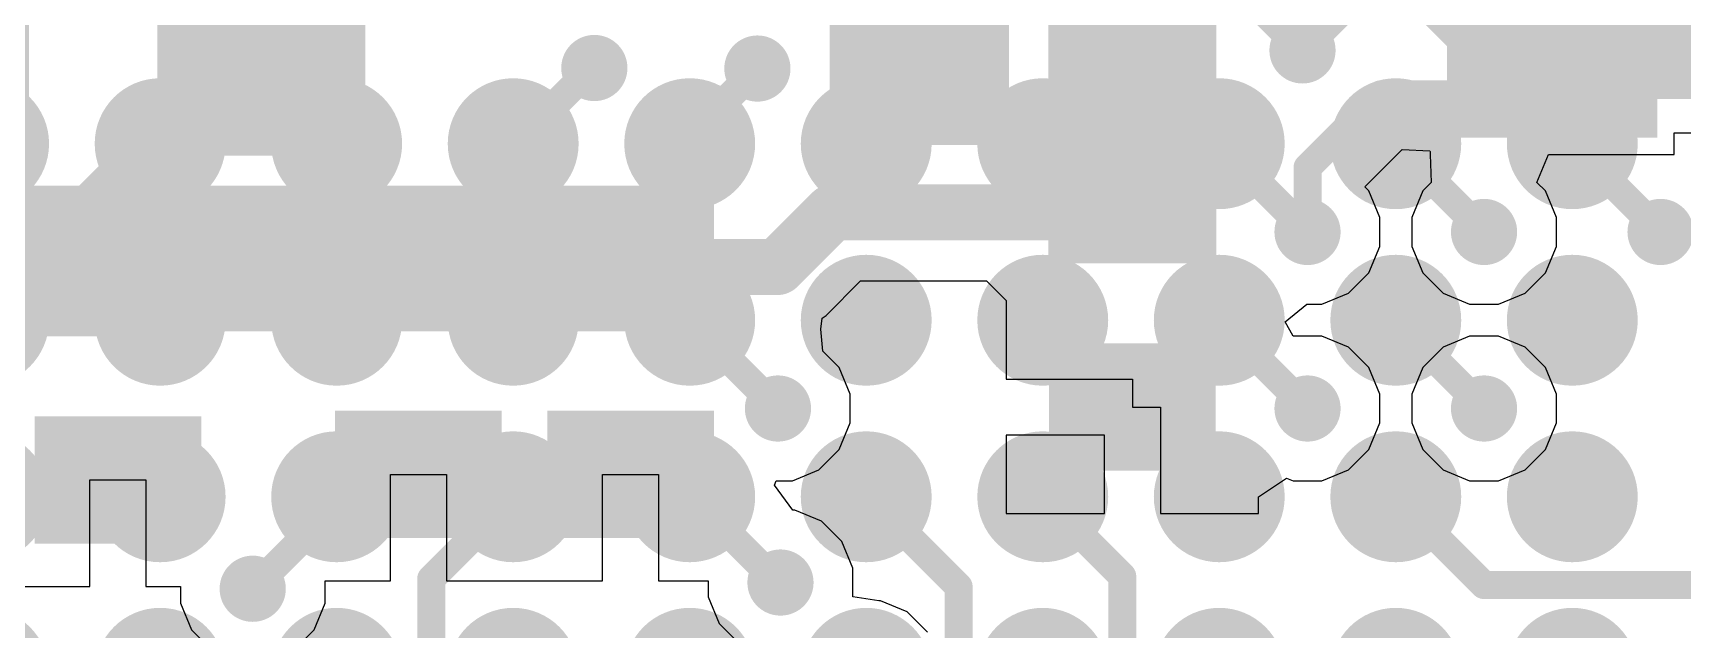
# Model space of a CAD drawing. Header units: millimetres. Extents: x -5.5 to 48.8, y -1.4 to 42.1.
# Drawn here: x 20.87 to 28.35, y 17.01 to 19.72 of the extents above; entities that cross this region are included whole.
import ezdxf

# ---------------------------------------------------------------- set-up
doc = ezdxf.new("R2010")
doc.units = ezdxf.units.MM
for name, color, linetype in [('BottomLayer', 5, 'Continuous'), ('BottomPaste', 16, 'Continuous'), ('BottomSolder', 6, 'Continuous'), ('TopLayer', 1, 'Continuous'), ('TopPaste', 8, 'Continuous'), ('TopSolder', 216, 'Continuous'), ('ViaHoleLayer', 16, 'Continuous')]:
    doc.layers.add(name, color=color, linetype=linetype)

# ---------------------------------------------------------------- blocks, each defined once
blk = doc.blocks.new('DFN_8_EP_2_3__B_28')
at = {"layer": 'BottomLayer'}
for points in [[(-1.825, 0.9), (-1.075, 0.9), (-1.075, 0.6), (-1.825, 0.6)], [(1.075, 0.9), (1.825, 0.9), (1.825, 0.6), (1.075, 0.6)], [(-0.875, 0.725), (0.875, 0.725), (0.875, -0.725), (-0.875, -0.725)], [(-1.825, 0.4), (-1.075, 0.4), (-1.075, 0.1), (-1.825, 0.1)], [(1.075, 0.4), (1.825, 0.4), (1.825, 0.1), (1.075, 0.1)], [(-1.825, -0.1), (-1.075, -0.1), (-1.075, -0.4), (-1.825, -0.4)], [(1.075, -0.1), (1.825, -0.1), (1.825, -0.4), (1.075, -0.4)], [(-1.825, -0.6), (-1.075, -0.6), (-1.075, -0.9), (-1.825, -0.9)], [(1.075, -0.6), (1.825, -0.6), (1.825, -0.9), (1.075, -0.9)]]:
    blk.add_hatch(color=5, dxfattribs=at).paths.add_polyline_path(points)
at = {"layer": 'BottomPaste'}
for points in [[(-1.825, 0.9), (-1.075, 0.9), (-1.075, 0.6), (-1.825, 0.6)], [(1.075, 0.9), (1.825, 0.9), (1.825, 0.6), (1.075, 0.6)], [(-0.875, 0.725), (0.875, 0.725), (0.875, -0.725), (-0.875, -0.725)], [(-1.825, 0.4), (-1.075, 0.4), (-1.075, 0.1), (-1.825, 0.1)], [(1.075, 0.4), (1.825, 0.4), (1.825, 0.1), (1.075, 0.1)], [(-1.825, -0.1), (-1.075, -0.1), (-1.075, -0.4), (-1.825, -0.4)], [(1.075, -0.1), (1.825, -0.1), (1.825, -0.4), (1.075, -0.4)], [(-1.825, -0.6), (-1.075, -0.6), (-1.075, -0.9), (-1.825, -0.9)], [(1.075, -0.6), (1.825, -0.6), (1.825, -0.9), (1.075, -0.9)]]:
    blk.add_hatch(color=16, dxfattribs=at).paths.add_polyline_path(points)
at = {"layer": 'BottomSolder'}
for points in [[(-1.9266, 1.0016), (-0.9734, 1.0016), (-0.9734, 0.4984), (-1.9266, 0.4984)], [(0.9734, 1.0016), (1.9266, 1.0016), (1.9266, 0.4984), (0.9734, 0.4984)], [(-0.9766, 0.8266), (0.9766, 0.8266), (0.9766, -0.8266), (-0.9766, -0.8266)], [(-1.9266, 0.5016), (-0.9734, 0.5016), (-0.9734, -0.0016), (-1.9266, -0.0016)], [(0.9734, 0.5016), (1.9266, 0.5016), (1.9266, -0.0016), (0.9734, -0.0016)], [(-1.9266, 0.0016), (-0.9734, 0.0016), (-0.9734, -0.5016), (-1.9266, -0.5016)], [(0.9734, 0.0016), (1.9266, 0.0016), (1.9266, -0.5016), (0.9734, -0.5016)], [(-1.9266, -0.4984), (-0.9734, -0.4984), (-0.9734, -1.0016), (-1.9266, -1.0016)], [(0.9734, -0.4984), (1.9266, -0.4984), (1.9266, -1.0016), (0.9734, -1.0016)]]:
    blk.add_hatch(color=6, dxfattribs=at).paths.add_polyline_path(points)
blk = doc.blocks.new('196_LFBGA__12_12__41')
at = {"layer": 'TopLayer'}
h = blk.add_hatch(color=1, dxfattribs=at)
edge = h.paths.add_edge_path()
edge.add_arc((-2, -2), 0.195, 0, 360)
h = blk.add_hatch(color=1, dxfattribs=at)
edge = h.paths.add_edge_path()
edge.add_arc((-1.2, -2), 0.195, 0, 360)
h = blk.add_hatch(color=1, dxfattribs=at)
edge = h.paths.add_edge_path()
edge.add_arc((-0.4, -2), 0.195, 0, 360)
h = blk.add_hatch(color=1, dxfattribs=at)
edge = h.paths.add_edge_path()
edge.add_arc((0.4, -2), 0.195, 0, 360)
h = blk.add_hatch(color=1, dxfattribs=at)
edge = h.paths.add_edge_path()
edge.add_arc((1.2, -2), 0.195, 0, 360)
h = blk.add_hatch(color=1, dxfattribs=at)
edge = h.paths.add_edge_path()
edge.add_arc((2, -2), 0.195, 0, 360)
h = blk.add_hatch(color=1, dxfattribs=at)
edge = h.paths.add_edge_path()
edge.add_arc((2.8, -2), 0.195, 0, 360)
h = blk.add_hatch(color=1, dxfattribs=at)
edge = h.paths.add_edge_path()
edge.add_arc((3.6, -2), 0.195, 0, 360)
h = blk.add_hatch(color=1, dxfattribs=at)
edge = h.paths.add_edge_path()
edge.add_arc((4.4, -2), 0.195, 0, 360)
h = blk.add_hatch(color=1, dxfattribs=at)
edge = h.paths.add_edge_path()
edge.add_arc((-2, -2.8), 0.195, 0, 360)
h = blk.add_hatch(color=1, dxfattribs=at)
edge = h.paths.add_edge_path()
edge.add_arc((-1.2, -2.8), 0.195, 0, 360)
h = blk.add_hatch(color=1, dxfattribs=at)
edge = h.paths.add_edge_path()
edge.add_arc((-0.4, -2.8), 0.195, 0, 360)
h = blk.add_hatch(color=1, dxfattribs=at)
edge = h.paths.add_edge_path()
edge.add_arc((0.4, -2.8), 0.195, 0, 360)
h = blk.add_hatch(color=1, dxfattribs=at)
edge = h.paths.add_edge_path()
edge.add_arc((1.2, -2.8), 0.195, 0, 360)
h = blk.add_hatch(color=1, dxfattribs=at)
edge = h.paths.add_edge_path()
edge.add_arc((2, -2.8), 0.195, 0, 360)
h = blk.add_hatch(color=1, dxfattribs=at)
edge = h.paths.add_edge_path()
edge.add_arc((2.8, -2.8), 0.195, 0, 360)
h = blk.add_hatch(color=1, dxfattribs=at)
edge = h.paths.add_edge_path()
edge.add_arc((3.6, -2.8), 0.195, 0, 360)
h = blk.add_hatch(color=1, dxfattribs=at)
edge = h.paths.add_edge_path()
edge.add_arc((4.4, -2.8), 0.195, 0, 360)
h = blk.add_hatch(color=1, dxfattribs=at)
edge = h.paths.add_edge_path()
edge.add_arc((-2, -3.6), 0.195, 0, 360)
h = blk.add_hatch(color=1, dxfattribs=at)
edge = h.paths.add_edge_path()
edge.add_arc((-1.2, -3.6), 0.195, 0, 360)
h = blk.add_hatch(color=1, dxfattribs=at)
edge = h.paths.add_edge_path()
edge.add_arc((-0.4, -3.6), 0.195, 0, 360)
h = blk.add_hatch(color=1, dxfattribs=at)
edge = h.paths.add_edge_path()
edge.add_arc((0.4, -3.6), 0.195, 0, 360)
h = blk.add_hatch(color=1, dxfattribs=at)
edge = h.paths.add_edge_path()
edge.add_arc((1.2, -3.6), 0.195, 0, 360)
h = blk.add_hatch(color=1, dxfattribs=at)
edge = h.paths.add_edge_path()
edge.add_arc((2, -3.6), 0.195, 0, 360)
h = blk.add_hatch(color=1, dxfattribs=at)
edge = h.paths.add_edge_path()
edge.add_arc((2.8, -3.6), 0.195, 0, 360)
h = blk.add_hatch(color=1, dxfattribs=at)
edge = h.paths.add_edge_path()
edge.add_arc((3.6, -3.6), 0.195, 0, 360)
h = blk.add_hatch(color=1, dxfattribs=at)
edge = h.paths.add_edge_path()
edge.add_arc((4.4, -3.6), 0.195, 0, 360)
at = {"layer": 'TopPaste'}
h = blk.add_hatch(color=8, dxfattribs=at)
edge = h.paths.add_edge_path()
edge.add_arc((-2, -2), 0.195, 0, 360)
h = blk.add_hatch(color=8, dxfattribs=at)
edge = h.paths.add_edge_path()
edge.add_arc((-1.2, -2), 0.195, 0, 360)
h = blk.add_hatch(color=8, dxfattribs=at)
edge = h.paths.add_edge_path()
edge.add_arc((-0.4, -2), 0.195, 0, 360)
h = blk.add_hatch(color=8, dxfattribs=at)
edge = h.paths.add_edge_path()
edge.add_arc((0.4, -2), 0.195, 0, 360)
h = blk.add_hatch(color=8, dxfattribs=at)
edge = h.paths.add_edge_path()
edge.add_arc((1.2, -2), 0.195, 0, 360)
h = blk.add_hatch(color=8, dxfattribs=at)
edge = h.paths.add_edge_path()
edge.add_arc((2, -2), 0.195, 0, 360)
h = blk.add_hatch(color=8, dxfattribs=at)
edge = h.paths.add_edge_path()
edge.add_arc((2.8, -2), 0.195, 0, 360)
h = blk.add_hatch(color=8, dxfattribs=at)
edge = h.paths.add_edge_path()
edge.add_arc((3.6, -2), 0.195, 0, 360)
h = blk.add_hatch(color=8, dxfattribs=at)
edge = h.paths.add_edge_path()
edge.add_arc((4.4, -2), 0.195, 0, 360)
h = blk.add_hatch(color=8, dxfattribs=at)
edge = h.paths.add_edge_path()
edge.add_arc((-2, -2.8), 0.195, 0, 360)
h = blk.add_hatch(color=8, dxfattribs=at)
edge = h.paths.add_edge_path()
edge.add_arc((-1.2, -2.8), 0.195, 0, 360)
h = blk.add_hatch(color=8, dxfattribs=at)
edge = h.paths.add_edge_path()
edge.add_arc((-0.4, -2.8), 0.195, 0, 360)
h = blk.add_hatch(color=8, dxfattribs=at)
edge = h.paths.add_edge_path()
edge.add_arc((0.4, -2.8), 0.195, 0, 360)
h = blk.add_hatch(color=8, dxfattribs=at)
edge = h.paths.add_edge_path()
edge.add_arc((1.2, -2.8), 0.195, 0, 360)
h = blk.add_hatch(color=8, dxfattribs=at)
edge = h.paths.add_edge_path()
edge.add_arc((2, -2.8), 0.195, 0, 360)
h = blk.add_hatch(color=8, dxfattribs=at)
edge = h.paths.add_edge_path()
edge.add_arc((2.8, -2.8), 0.195, 0, 360)
h = blk.add_hatch(color=8, dxfattribs=at)
edge = h.paths.add_edge_path()
edge.add_arc((3.6, -2.8), 0.195, 0, 360)
h = blk.add_hatch(color=8, dxfattribs=at)
edge = h.paths.add_edge_path()
edge.add_arc((4.4, -2.8), 0.195, 0, 360)
h = blk.add_hatch(color=8, dxfattribs=at)
edge = h.paths.add_edge_path()
edge.add_arc((-2, -3.6), 0.195, 0, 360)
h = blk.add_hatch(color=8, dxfattribs=at)
edge = h.paths.add_edge_path()
edge.add_arc((-1.2, -3.6), 0.195, 0, 360)
h = blk.add_hatch(color=8, dxfattribs=at)
edge = h.paths.add_edge_path()
edge.add_arc((-0.4, -3.6), 0.195, 0, 360)
h = blk.add_hatch(color=8, dxfattribs=at)
edge = h.paths.add_edge_path()
edge.add_arc((0.4, -3.6), 0.195, 0, 360)
h = blk.add_hatch(color=8, dxfattribs=at)
edge = h.paths.add_edge_path()
edge.add_arc((1.2, -3.6), 0.195, 0, 360)
h = blk.add_hatch(color=8, dxfattribs=at)
edge = h.paths.add_edge_path()
edge.add_arc((2, -3.6), 0.195, 0, 360)
h = blk.add_hatch(color=8, dxfattribs=at)
edge = h.paths.add_edge_path()
edge.add_arc((2.8, -3.6), 0.195, 0, 360)
h = blk.add_hatch(color=8, dxfattribs=at)
edge = h.paths.add_edge_path()
edge.add_arc((3.6, -3.6), 0.195, 0, 360)
h = blk.add_hatch(color=8, dxfattribs=at)
edge = h.paths.add_edge_path()
edge.add_arc((4.4, -3.6), 0.195, 0, 360)
at = {"layer": 'TopSolder'}
h = blk.add_hatch(color=216, dxfattribs=at)
edge = h.paths.add_edge_path()
edge.add_arc((-2.8, -2), 0.2966, 0, 360)
h = blk.add_hatch(color=216, dxfattribs=at)
edge = h.paths.add_edge_path()
edge.add_arc((-2, -2), 0.2966, 0, 360)
h = blk.add_hatch(color=216, dxfattribs=at)
edge = h.paths.add_edge_path()
edge.add_arc((-1.2, -2), 0.2966, 0, 360)
h = blk.add_hatch(color=216, dxfattribs=at)
edge = h.paths.add_edge_path()
edge.add_arc((-0.4, -2), 0.2966, 0, 360)
h = blk.add_hatch(color=216, dxfattribs=at)
edge = h.paths.add_edge_path()
edge.add_arc((0.4, -2), 0.2966, 0, 360)
h = blk.add_hatch(color=216, dxfattribs=at)
edge = h.paths.add_edge_path()
edge.add_arc((1.2, -2), 0.2966, 0, 360)
h = blk.add_hatch(color=216, dxfattribs=at)
edge = h.paths.add_edge_path()
edge.add_arc((2, -2), 0.2966, 0, 360)
h = blk.add_hatch(color=216, dxfattribs=at)
edge = h.paths.add_edge_path()
edge.add_arc((2.8, -2), 0.2966, 0, 360)
h = blk.add_hatch(color=216, dxfattribs=at)
edge = h.paths.add_edge_path()
edge.add_arc((3.6, -2), 0.2966, 0, 360)
h = blk.add_hatch(color=216, dxfattribs=at)
edge = h.paths.add_edge_path()
edge.add_arc((4.4, -2), 0.2966, 0, 360)
h = blk.add_hatch(color=216, dxfattribs=at)
edge = h.paths.add_edge_path()
edge.add_arc((-2.8, -2.8), 0.2966, 0, 360)
h = blk.add_hatch(color=216, dxfattribs=at)
edge = h.paths.add_edge_path()
edge.add_arc((-2, -2.8), 0.2966, 0, 360)
h = blk.add_hatch(color=216, dxfattribs=at)
edge = h.paths.add_edge_path()
edge.add_arc((-1.2, -2.8), 0.2966, 0, 360)
h = blk.add_hatch(color=216, dxfattribs=at)
edge = h.paths.add_edge_path()
edge.add_arc((-0.4, -2.8), 0.2966, 0, 360)
h = blk.add_hatch(color=216, dxfattribs=at)
edge = h.paths.add_edge_path()
edge.add_arc((0.4, -2.8), 0.2966, 0, 360)
h = blk.add_hatch(color=216, dxfattribs=at)
edge = h.paths.add_edge_path()
edge.add_arc((1.2, -2.8), 0.2966, 0, 360)
h = blk.add_hatch(color=216, dxfattribs=at)
edge = h.paths.add_edge_path()
edge.add_arc((2, -2.8), 0.2966, 0, 360)
h = blk.add_hatch(color=216, dxfattribs=at)
edge = h.paths.add_edge_path()
edge.add_arc((2.8, -2.8), 0.2966, 0, 360)
h = blk.add_hatch(color=216, dxfattribs=at)
edge = h.paths.add_edge_path()
edge.add_arc((3.6, -2.8), 0.2966, 0, 360)
h = blk.add_hatch(color=216, dxfattribs=at)
edge = h.paths.add_edge_path()
edge.add_arc((4.4, -2.8), 0.2966, 0, 360)
h = blk.add_hatch(color=216, dxfattribs=at)
edge = h.paths.add_edge_path()
edge.add_arc((-2.8, -3.6), 0.2966, 0, 360)
h = blk.add_hatch(color=216, dxfattribs=at)
edge = h.paths.add_edge_path()
edge.add_arc((-2, -3.6), 0.2966, 0, 360)
h = blk.add_hatch(color=216, dxfattribs=at)
edge = h.paths.add_edge_path()
edge.add_arc((-1.2, -3.6), 0.2966, 0, 360)
h = blk.add_hatch(color=216, dxfattribs=at)
edge = h.paths.add_edge_path()
edge.add_arc((-0.4, -3.6), 0.2966, 0, 360)
h = blk.add_hatch(color=216, dxfattribs=at)
edge = h.paths.add_edge_path()
edge.add_arc((0.4, -3.6), 0.2966, 0, 360)
h = blk.add_hatch(color=216, dxfattribs=at)
edge = h.paths.add_edge_path()
edge.add_arc((1.2, -3.6), 0.2966, 0, 360)
h = blk.add_hatch(color=216, dxfattribs=at)
edge = h.paths.add_edge_path()
edge.add_arc((2, -3.6), 0.2966, 0, 360)
h = blk.add_hatch(color=216, dxfattribs=at)
edge = h.paths.add_edge_path()
edge.add_arc((2.8, -3.6), 0.2966, 0, 360)
h = blk.add_hatch(color=216, dxfattribs=at)
edge = h.paths.add_edge_path()
edge.add_arc((3.6, -3.6), 0.2966, 0, 360)
h = blk.add_hatch(color=216, dxfattribs=at)
edge = h.paths.add_edge_path()
edge.add_arc((4.4, -3.6), 0.2966, 0, 360)
h = blk.add_hatch(color=216, dxfattribs=at)
edge = h.paths.add_edge_path()
edge.add_arc((-2.8, -4.4), 0.2966, 0, 360)
h = blk.add_hatch(color=216, dxfattribs=at)
edge = h.paths.add_edge_path()
edge.add_arc((-2, -4.4), 0.2966, 0, 360)
h = blk.add_hatch(color=216, dxfattribs=at)
edge = h.paths.add_edge_path()
edge.add_arc((-1.2, -4.4), 0.2966, 0, 360)
h = blk.add_hatch(color=216, dxfattribs=at)
edge = h.paths.add_edge_path()
edge.add_arc((-0.4, -4.4), 0.2966, 0, 360)
h = blk.add_hatch(color=216, dxfattribs=at)
edge = h.paths.add_edge_path()
edge.add_arc((0.4, -4.4), 0.2966, 0, 360)
h = blk.add_hatch(color=216, dxfattribs=at)
edge = h.paths.add_edge_path()
edge.add_arc((1.2, -4.4), 0.2966, 0, 360)
h = blk.add_hatch(color=216, dxfattribs=at)
edge = h.paths.add_edge_path()
edge.add_arc((2, -4.4), 0.2966, 0, 360)
h = blk.add_hatch(color=216, dxfattribs=at)
edge = h.paths.add_edge_path()
edge.add_arc((2.8, -4.4), 0.2966, 0, 360)
h = blk.add_hatch(color=216, dxfattribs=at)
edge = h.paths.add_edge_path()
edge.add_arc((3.6, -4.4), 0.2966, 0, 360)
h = blk.add_hatch(color=216, dxfattribs=at)
edge = h.paths.add_edge_path()
edge.add_arc((4.4, -4.4), 0.2966, 0, 360)
blk = doc.blocks.new('C___0603_B_107')
at = {"layer": 'BottomLayer'}
for points in [[(-1.143, -0.4445), (-1.143, 0.4445), (-0.381, 0.4445), (-0.381, -0.4445)], [(0.381, -0.4445), (0.381, 0.4445), (1.143, 0.4445), (1.143, -0.4445)]]:
    blk.add_hatch(color=5, dxfattribs=at).paths.add_polyline_path(points)
at = {"layer": 'BottomPaste'}
for points in [[(-1.143, -0.4445), (-1.143, 0.4445), (-0.381, 0.4445), (-0.381, -0.4445)], [(0.381, -0.4445), (0.381, 0.4445), (1.143, 0.4445), (1.143, -0.4445)]]:
    blk.add_hatch(color=16, dxfattribs=at).paths.add_polyline_path(points)
at = {"layer": 'BottomSolder'}
for points in [[(-1.203, -0.5045), (-1.203, 0.5045), (-0.321, 0.5045), (-0.321, -0.5045)], [(0.321, -0.5045), (0.321, 0.5045), (1.203, 0.5045), (1.203, -0.5045)]]:
    blk.add_hatch(color=6, dxfattribs=at).paths.add_polyline_path(points)
blk = doc.blocks.new('C___0402_B_114')
at = {"layer": 'BottomLayer'}
for points in [[(-0.2413, 0.3175), (-0.2413, -0.3175), (-0.6985, -0.3175), (-0.6985, 0.3175)], [(0.6985, 0.3175), (0.6985, -0.3175), (0.2413, -0.3175), (0.2413, 0.3175)]]:
    blk.add_hatch(color=5, dxfattribs=at).paths.add_polyline_path(points)
at = {"layer": 'BottomPaste'}
for points in [[(-0.2413, 0.3175), (-0.2413, -0.3175), (-0.6985, -0.3175), (-0.6985, 0.3175)], [(0.6985, 0.3175), (0.6985, -0.3175), (0.2413, -0.3175), (0.2413, 0.3175)]]:
    blk.add_hatch(color=16, dxfattribs=at).paths.add_polyline_path(points)
at = {"layer": 'BottomSolder'}
for points in [[(-0.1813, 0.3775), (-0.1813, -0.3775), (-0.7585, -0.3775), (-0.7585, 0.3775)], [(0.7585, 0.3775), (0.7585, -0.3775), (0.1813, -0.3775), (0.1813, 0.3775)]]:
    blk.add_hatch(color=6, dxfattribs=at).paths.add_polyline_path(points)
blk = doc.blocks.new('C___0402_B_115')
at = {"layer": 'BottomLayer'}
for points in [[(-0.2413, 0.3175), (-0.2413, -0.3175), (-0.6985, -0.3175), (-0.6985, 0.3175)], [(0.6985, 0.3175), (0.6985, -0.3175), (0.2413, -0.3175), (0.2413, 0.3175)]]:
    blk.add_hatch(color=5, dxfattribs=at).paths.add_polyline_path(points)
at = {"layer": 'BottomPaste'}
for points in [[(-0.2413, 0.3175), (-0.2413, -0.3175), (-0.6985, -0.3175), (-0.6985, 0.3175)], [(0.6985, 0.3175), (0.6985, -0.3175), (0.2413, -0.3175), (0.2413, 0.3175)]]:
    blk.add_hatch(color=16, dxfattribs=at).paths.add_polyline_path(points)
at = {"layer": 'BottomSolder'}
for points in [[(-0.1813, 0.3775), (-0.1813, -0.3775), (-0.7585, -0.3775), (-0.7585, 0.3775)], [(0.7585, 0.3775), (0.7585, -0.3775), (0.1813, -0.3775), (0.1813, 0.3775)]]:
    blk.add_hatch(color=6, dxfattribs=at).paths.add_polyline_path(points)
blk = doc.blocks.new('C___0402_B_116')
at = {"layer": 'BottomLayer'}
for points in [[(-0.2413, 0.3175), (-0.2413, -0.3175), (-0.6985, -0.3175), (-0.6985, 0.3175)], [(0.6985, 0.3175), (0.6985, -0.3175), (0.2413, -0.3175), (0.2413, 0.3175)]]:
    blk.add_hatch(color=5, dxfattribs=at).paths.add_polyline_path(points)
at = {"layer": 'BottomPaste'}
for points in [[(-0.2413, 0.3175), (-0.2413, -0.3175), (-0.6985, -0.3175), (-0.6985, 0.3175)], [(0.6985, 0.3175), (0.6985, -0.3175), (0.2413, -0.3175), (0.2413, 0.3175)]]:
    blk.add_hatch(color=16, dxfattribs=at).paths.add_polyline_path(points)
at = {"layer": 'BottomSolder'}
for points in [[(-0.1813, 0.3775), (-0.1813, -0.3775), (-0.7585, -0.3775), (-0.7585, 0.3775)], [(0.7585, 0.3775), (0.7585, -0.3775), (0.1813, -0.3775), (0.1813, 0.3775)]]:
    blk.add_hatch(color=6, dxfattribs=at).paths.add_polyline_path(points)
blk = doc.blocks.new('C___0402_B_123')
at = {"layer": 'BottomLayer'}
for points in [[(-0.2413, 0.3175), (-0.2413, -0.3175), (-0.6985, -0.3175), (-0.6985, 0.3175)], [(0.6985, 0.3175), (0.6985, -0.3175), (0.2413, -0.3175), (0.2413, 0.3175)]]:
    blk.add_hatch(color=5, dxfattribs=at).paths.add_polyline_path(points)
at = {"layer": 'BottomPaste'}
for points in [[(-0.2413, 0.3175), (-0.2413, -0.3175), (-0.6985, -0.3175), (-0.6985, 0.3175)], [(0.6985, 0.3175), (0.6985, -0.3175), (0.2413, -0.3175), (0.2413, 0.3175)]]:
    blk.add_hatch(color=16, dxfattribs=at).paths.add_polyline_path(points)
at = {"layer": 'BottomSolder'}
for points in [[(-0.1813, 0.3775), (-0.1813, -0.3775), (-0.7585, -0.3775), (-0.7585, 0.3775)], [(0.7585, 0.3775), (0.7585, -0.3775), (0.1813, -0.3775), (0.1813, 0.3775)]]:
    blk.add_hatch(color=6, dxfattribs=at).paths.add_polyline_path(points)

msp = doc.modelspace()

# ---------------------------------------------------------------- hatches: boundary and pattern name
at = {"layer": 'BottomLayer'}
for points in [[(21.4376, 19.2086), (22.3526, 19.2086), (22.3526, 21.5138), (21.4376, 21.5138)], [(24.4856, 19.2086), (25.2984, 19.2086), (25.2984, 21.5138), (24.4856, 21.5138)], [(25.4762, 18.6944), (26.2382, 18.6944), (26.2382, 19.815), (25.4762, 19.815)], [(19.8374, 18.3642), (23.9132, 18.3642), (23.9132, 19.0246), (19.8374, 19.0246)]]:
    msp.add_hatch(color=5, dxfattribs=at).paths.add_polyline_path(points)
h = msp.add_hatch(color=5, dxfattribs=at)
edge = h.paths.add_edge_path()
edge.add_arc((25.051, 19.615), 0.15, 0, 360)
h = msp.add_hatch(color=5, dxfattribs=at)
edge = h.paths.add_edge_path()
edge.add_arc((25.851, 19.615), 0.15, 0, 360)
h = msp.add_hatch(color=5, dxfattribs=at)
edge = h.paths.add_edge_path()
edge.add_arc((26.6282, 19.6378), 0.15, 0, 360)
h = msp.add_hatch(color=5, dxfattribs=at)
edge = h.paths.add_edge_path()
edge.add_arc((23.4188, 19.558), 0.15, 0, 360)
h = msp.add_hatch(color=5, dxfattribs=at)
edge = h.paths.add_edge_path()
edge.add_arc((24.1578, 19.5556), 0.15, 0, 360)
h = msp.add_hatch(color=5, dxfattribs=at)
edge = h.paths.add_edge_path()
edge.add_arc((21.051, 18.8111), 0.15, 0, 360)
h = msp.add_hatch(color=5, dxfattribs=at)
edge = h.paths.add_edge_path()
edge.add_arc((26.651, 18.815), 0.15, 0, 360)
h = msp.add_hatch(color=5, dxfattribs=at)
edge = h.paths.add_edge_path()
edge.add_arc((27.451, 18.815), 0.15, 0, 360)
h = msp.add_hatch(color=5, dxfattribs=at)
edge = h.paths.add_edge_path()
edge.add_arc((28.251, 18.815), 0.15, 0, 360)
h = msp.add_hatch(color=5, dxfattribs=at)
edge = h.paths.add_edge_path()
edge.add_arc((24.651, 18.415), 0.15, 0, 360)
h = msp.add_hatch(color=5, dxfattribs=at)
edge = h.paths.add_edge_path()
edge.add_arc((24.251, 18.015), 0.15, 0, 360)
h = msp.add_hatch(color=5, dxfattribs=at)
edge = h.paths.add_edge_path()
edge.add_arc((26.651, 18.015), 0.15, 0, 360)
h = msp.add_hatch(color=5, dxfattribs=at)
edge = h.paths.add_edge_path()
edge.add_arc((27.451, 18.015), 0.15, 0, 360)
h = msp.add_hatch(color=5, dxfattribs=at)
edge = h.paths.add_edge_path()
edge.add_arc((24.2624, 17.2264), 0.15, 0, 360)
h = msp.add_hatch(color=5, dxfattribs=at)
edge = h.paths.add_edge_path()
edge.add_arc((21.8705, 17.1982), 0.15, 0, 360)
at = {"layer": 'TopLayer'}
h = msp.add_hatch(color=1, dxfattribs=at)
edge = h.paths.add_edge_path()
edge.add_arc((25.051, 19.615), 0.15, 0, 360)
h = msp.add_hatch(color=1, dxfattribs=at)
edge = h.paths.add_edge_path()
edge.add_arc((25.851, 19.615), 0.15, 0, 360)
h = msp.add_hatch(color=1, dxfattribs=at)
edge = h.paths.add_edge_path()
edge.add_arc((26.6282, 19.6378), 0.15, 0, 360)
h = msp.add_hatch(color=1, dxfattribs=at)
edge = h.paths.add_edge_path()
edge.add_arc((23.4188, 19.558), 0.15, 0, 360)
h = msp.add_hatch(color=1, dxfattribs=at)
edge = h.paths.add_edge_path()
edge.add_arc((24.1578, 19.5556), 0.15, 0, 360)
h = msp.add_hatch(color=1, dxfattribs=at)
edge = h.paths.add_edge_path()
edge.add_arc((21.051, 18.8111), 0.15, 0, 360)
h = msp.add_hatch(color=1, dxfattribs=at)
edge = h.paths.add_edge_path()
edge.add_arc((26.651, 18.815), 0.15, 0, 360)
h = msp.add_hatch(color=1, dxfattribs=at)
edge = h.paths.add_edge_path()
edge.add_arc((27.451, 18.815), 0.15, 0, 360)
h = msp.add_hatch(color=1, dxfattribs=at)
edge = h.paths.add_edge_path()
edge.add_arc((28.251, 18.815), 0.15, 0, 360)
h = msp.add_hatch(color=1, dxfattribs=at)
edge = h.paths.add_edge_path()
edge.add_arc((24.651, 18.415), 0.15, 0, 360)
h = msp.add_hatch(color=1, dxfattribs=at)
edge = h.paths.add_edge_path()
edge.add_arc((24.251, 18.015), 0.15, 0, 360)
h = msp.add_hatch(color=1, dxfattribs=at)
edge = h.paths.add_edge_path()
edge.add_arc((26.651, 18.015), 0.15, 0, 360)
h = msp.add_hatch(color=1, dxfattribs=at)
edge = h.paths.add_edge_path()
edge.add_arc((27.451, 18.015), 0.15, 0, 360)
h = msp.add_hatch(color=1, dxfattribs=at)
edge = h.paths.add_edge_path()
edge.add_arc((24.2624, 17.2264), 0.15, 0, 360)
h = msp.add_hatch(color=1, dxfattribs=at)
edge = h.paths.add_edge_path()
edge.add_arc((21.8705, 17.1982), 0.15, 0, 360)
at = {"layer": 'ViaHoleLayer'}
h = msp.add_hatch(color=16, dxfattribs=at)
edge = h.paths.add_edge_path()
edge.add_arc((25.051, 19.615), 0.1, 0, 360)
h = msp.add_hatch(color=16, dxfattribs=at)
edge = h.paths.add_edge_path()
edge.add_arc((25.851, 19.615), 0.1, 0, 360)
h = msp.add_hatch(color=16, dxfattribs=at)
edge = h.paths.add_edge_path()
edge.add_arc((26.6282, 19.6378), 0.1, 0, 360)
h = msp.add_hatch(color=16, dxfattribs=at)
edge = h.paths.add_edge_path()
edge.add_arc((23.4188, 19.558), 0.1, 0, 360)
h = msp.add_hatch(color=16, dxfattribs=at)
edge = h.paths.add_edge_path()
edge.add_arc((24.1578, 19.5556), 0.1, 0, 360)
h = msp.add_hatch(color=16, dxfattribs=at)
edge = h.paths.add_edge_path()
edge.add_arc((21.051, 18.8111), 0.1, 0, 360)
h = msp.add_hatch(color=16, dxfattribs=at)
edge = h.paths.add_edge_path()
edge.add_arc((26.651, 18.815), 0.1, 0, 360)
h = msp.add_hatch(color=16, dxfattribs=at)
edge = h.paths.add_edge_path()
edge.add_arc((27.451, 18.815), 0.1, 0, 360)
h = msp.add_hatch(color=16, dxfattribs=at)
edge = h.paths.add_edge_path()
edge.add_arc((28.251, 18.815), 0.1, 0, 360)
h = msp.add_hatch(color=16, dxfattribs=at)
edge = h.paths.add_edge_path()
edge.add_arc((24.651, 18.415), 0.1, 0, 360)
h = msp.add_hatch(color=16, dxfattribs=at)
edge = h.paths.add_edge_path()
edge.add_arc((24.251, 18.015), 0.1, 0, 360)
h = msp.add_hatch(color=16, dxfattribs=at)
edge = h.paths.add_edge_path()
edge.add_arc((26.651, 18.015), 0.1, 0, 360)
h = msp.add_hatch(color=16, dxfattribs=at)
edge = h.paths.add_edge_path()
edge.add_arc((27.451, 18.015), 0.1, 0, 360)
h = msp.add_hatch(color=16, dxfattribs=at)
edge = h.paths.add_edge_path()
edge.add_arc((21.8705, 17.1982), 0.1, 0, 360)
h = msp.add_hatch(color=16, dxfattribs=at)
edge = h.paths.add_edge_path()
edge.add_arc((24.2624, 17.2264), 0.1, 0, 360)

# ---------------------------------------------------------------- linework, layer by layer
at = {"layer": 'BottomLayer'}
for p, q in [((28.3128, 19.166), (28.3128, 19.2648)), ((28.3128, 19.2648), (29.083, 19.2648)), ((26.9107, 19.0189), (27.0802, 19.1885)), ((27.0802, 19.1885), (27.2054, 19.1826)), ((27.2054, 19.1826), (27.2072, 19.1794)), ((27.2072, 19.1794), (27.2072, 19.166)), ((27.2072, 19.166), (27.2114, 19.039)), ((27.6906, 19.039), (27.7432, 19.166)), ((27.7432, 19.166), (28.3128, 19.166)), ((26.9289, 19.0007), (26.9107, 19.0189)), ((26.9788, 18.8802), (26.9289, 19.0007)), ((27.1731, 19.0007), (27.1232, 18.8802)), ((27.2114, 19.039), (27.1731, 19.0007)), ((27.7289, 19.0007), (27.6906, 19.039)), ((27.7788, 18.8802), (27.7289, 19.0007)), ((26.9788, 18.7498), (26.9788, 18.8802)), ((27.1232, 18.8802), (27.1232, 18.7498)), ((27.7788, 18.7498), (27.7788, 18.8802)), ((26.9289, 18.6293), (26.9788, 18.7498)), ((27.1232, 18.7498), (27.1731, 18.6293)), ((27.7289, 18.6293), (27.7788, 18.7498)), ((26.8367, 18.5371), (26.9289, 18.6293)), ((27.1731, 18.6293), (27.2653, 18.5371)), ((27.6367, 18.5371), (27.7289, 18.6293)), ((24.4689, 18.4366), (24.6253, 18.593)), ((24.6253, 18.593), (25.1956, 18.593)), ((25.1956, 18.593), (25.2857, 18.5039)), ((25.2857, 18.5039), (25.2857, 18.4626)), ((26.5502, 18.4073), (26.6474, 18.4872)), ((26.6474, 18.4872), (26.7162, 18.4872)), ((26.7162, 18.4872), (26.8367, 18.5371)), ((27.2653, 18.5371), (27.3858, 18.4872)), ((27.3858, 18.4872), (27.5162, 18.4872)), ((27.5162, 18.4872), (27.6367, 18.5371)), ((24.4454, 18.3741), (24.4508, 18.4245)), ((24.4508, 18.4245), (24.4689, 18.4366)), ((25.2857, 18.4626), (25.2857, 18.1483)), ((26.5858, 18.3428), (26.5502, 18.4073)), ((24.455, 18.2746), (24.4454, 18.3741)), ((26.7162, 18.3428), (26.5858, 18.3428)), ((26.8367, 18.2929), (26.7162, 18.3428)), ((27.3858, 18.3428), (27.2653, 18.2929)), ((27.5162, 18.3428), (27.3858, 18.3428)), ((27.6367, 18.2929), (27.5162, 18.3428)), ((24.5289, 18.2007), (24.455, 18.2746)), ((26.9289, 18.2007), (26.8367, 18.2929)), ((27.2653, 18.2929), (27.1731, 18.2007)), ((27.7289, 18.2007), (27.6367, 18.2929)), ((24.5788, 18.0802), (24.5289, 18.2007)), ((26.9788, 18.0802), (26.9289, 18.2007)), ((27.1731, 18.2007), (27.1232, 18.0802)), ((27.7788, 18.0802), (27.7289, 18.2007)), ((25.2857, 18.1483), (25.8572, 18.1483)), ((25.8572, 18.1483), (25.8572, 18.0213)), ((24.5788, 17.9498), (24.5788, 18.0802)), ((26.9788, 17.9498), (26.9788, 18.0802)), ((27.1232, 18.0802), (27.1232, 17.9498)), ((27.7788, 17.9498), (27.7788, 18.0802)), ((24.5289, 17.8293), (24.5788, 17.9498)), ((25.8572, 18.0213), (25.9842, 18.0213)), ((25.9842, 18.0213), (25.9842, 17.5387)), ((26.9289, 17.8293), (26.9788, 17.9498)), ((27.1232, 17.9498), (27.1731, 17.8293)), ((27.7289, 17.8293), (27.7788, 17.9498)), ((25.7302, 17.8943), (25.2857, 17.8943)), ((25.2857, 17.8943), (25.2857, 17.5387)), ((25.7302, 17.5387), (25.7302, 17.8943)), ((24.4367, 17.7371), (24.5289, 17.8293)), ((26.8367, 17.7371), (26.9289, 17.8293)), ((27.1731, 17.8293), (27.2653, 17.7371)), ((27.6367, 17.7371), (27.7289, 17.8293)), ((24.3162, 17.6872), (24.4367, 17.7371)), ((26.7162, 17.6872), (26.8367, 17.7371)), ((27.2653, 17.7371), (27.3858, 17.6872)), ((27.5162, 17.6872), (27.6367, 17.7371)), ((21.1328, 17.2085), (21.1328, 17.6911)), ((21.1328, 17.6911), (21.3868, 17.6911)), ((21.3868, 17.6911), (21.3868, 17.2085)), ((22.4946, 17.2339), (22.4946, 17.7165)), ((22.4946, 17.7165), (22.7486, 17.7165)), ((22.7486, 17.7165), (22.7486, 17.2339)), ((23.456, 17.2339), (23.456, 17.7165)), ((23.456, 17.7165), (23.71, 17.7165)), ((23.71, 17.7165), (23.71, 17.2339)), ((24.235, 17.6677), (24.2433, 17.6872)), ((24.3191, 17.5542), (24.235, 17.6677)), ((24.2433, 17.6872), (24.3162, 17.6872)), ((26.4287, 17.6148), (26.5557, 17.6997)), ((26.5557, 17.6997), (26.5858, 17.6872)), ((26.5858, 17.6872), (26.7162, 17.6872)), ((27.3858, 17.6872), (27.5162, 17.6872)), ((26.4287, 17.5387), (26.4287, 17.6148)), ((24.3276, 17.5542), (24.3191, 17.5542)), ((24.4481, 17.5043), (24.3276, 17.5542)), ((24.5403, 17.4121), (24.4481, 17.5043)), ((25.2857, 17.5387), (25.7302, 17.5387)), ((25.9842, 17.5387), (26.4287, 17.5387)), ((24.5902, 17.2916), (24.5403, 17.4121)), ((24.5902, 17.1612), (24.5902, 17.2916)), ((20.397, 17.2085), (21.1328, 17.2085)), ((21.3868, 17.2085), (21.5427, 17.2085)), ((21.5427, 17.2085), (21.5427, 17.133)), ((22.1983, 17.133), (22.1983, 17.2339)), ((22.1983, 17.2339), (22.4946, 17.2339)), ((22.7486, 17.2339), (23.456, 17.2339)), ((23.71, 17.2339), (23.9346, 17.2339)), ((23.9346, 17.2339), (23.9346, 17.1612)), ((21.5427, 17.133), (21.5926, 17.0125)), ((22.1484, 17.0125), (22.1983, 17.133)), ((23.9346, 17.1612), (23.9845, 17.0407)), ((24.7075, 17.1428), (24.5902, 17.1612)), ((24.7162, 17.1428), (24.7075, 17.1428)), ((24.8367, 17.0929), (24.7162, 17.1428)), ((24.9289, 17.0007), (24.8367, 17.0929)), ((21.5926, 17.0125), (21.6849, 16.9203)), ((22.0562, 16.9203), (22.1484, 17.0125)), ((23.9845, 17.0407), (24.0767, 16.9485))]:
    msp.add_line(p, q, dxfattribs=at)
for points, const_width in [([(26.6282, 19.6378), (26.9842, 19.9938)], 0.127), ([(27.7049, 19.4387), (27.76, 19.4938)], 0.127), ([(26.651, 19.1072), (26.9825, 19.4387)], 0.127), ([(26.9825, 19.4387), (27.7049, 19.4387)], 0.127), ([(26.651, 18.815), (26.651, 19.1072)], 0.127), ([(25.7999, 18.9038), (25.8572, 18.9611)], 0.254), ([(24.2491, 18.6563), (24.4966, 18.9038)], 0.254), ([(24.4966, 18.9038), (25.7999, 18.9038)], 0.254), ([(23.583, 18.6563), (24.2491, 18.6563)], 0.254), ([(25.8826, 18.034), (25.9334, 18.034)], 0.3048), ([(25.9334, 18.034), (25.9461, 18.0213)], 0.3048), ([(25.8572, 18.0213), (25.9461, 18.0213)], 0.254)]:
    msp.add_lwpolyline(points, dxfattribs=dict(at, const_width=const_width))
for points, const_width in [([(26.5965, 19.6378, 1), (26.66, 19.6378, 1)], 0.0635), ([(27.7283, 19.4938, 1), (27.7918, 19.4938, 1)], 0.0635), ([(26.9507, 19.4387, 1), (27.0142, 19.4387, 1)], 0.0635), ([(26.9507, 19.4387, 1), (27.0142, 19.4387, 1)], 0.0635), ([(27.6731, 19.4387, 1), (27.7366, 19.4387, 1)], 0.0635), ([(27.6731, 19.4387, 1), (27.7366, 19.4387, 1)], 0.0635), ([(26.6192, 19.1072, 1), (26.6827, 19.1072, 1)], 0.0635), ([(26.6192, 19.1072, 1), (26.6827, 19.1072, 1)], 0.0635), ([(25.7937, 18.9611, 1), (25.9207, 18.9611, 1)], 0.127), ([(24.4331, 18.9038, 1), (24.5601, 18.9038, 1)], 0.127), ([(24.4331, 18.9038, 1), (24.5601, 18.9038, 1)], 0.127), ([(25.7364, 18.9038, 1), (25.8634, 18.9038, 1)], 0.127), ([(25.7364, 18.9038, 1), (25.8634, 18.9038, 1)], 0.127), ([(26.6192, 18.815, 1), (26.6827, 18.815, 1)], 0.0635), ([(23.5195, 18.6563, 1), (23.6465, 18.6563, 1)], 0.127), ([(24.1856, 18.6563, 1), (24.3126, 18.6563, 1)], 0.127), ([(24.1856, 18.6563, 1), (24.3126, 18.6563, 1)], 0.127), ([(25.8064, 18.034, 1), (25.9588, 18.034, 1)], 0.1524), ([(25.8572, 18.034, 1), (26.0096, 18.034, 1)], 0.1524), ([(25.8572, 18.034, 1), (26.0096, 18.034, 1)], 0.1524), ([(25.8699, 18.0213, 1), (26.0223, 18.0213, 1)], 0.1524), ([(25.7937, 18.0213, 1), (25.9207, 18.0213, 1)], 0.127), ([(25.8826, 18.0213, 1), (26.0096, 18.0213, 1)], 0.127)]:
    msp.add_lwpolyline(points, format="xyb", close=True, dxfattribs=dict(at, const_width=const_width))
at = {"layer": 'TopLayer'}
for points, const_width in [([(21.451, 19.215), (22.251, 20.015)], 0.254), ([(24.651, 20.015), (25.051, 19.615)], 0.127), ([(25.451, 20.015), (25.851, 19.615)], 0.127), ([(26.251, 20.015), (26.6282, 19.6378)], 0.127), ([(27.051, 20.015), (27.4572, 19.6088)], 0.1778), ([(27.4572, 19.6088), (34.4422, 19.6088)], 0.1778), ([(23.0634, 19.215), (23.4064, 19.558)], 0.127), ([(23.4064, 19.558), (23.4188, 19.558)], 0.127), ([(23.851, 19.2488), (24.1578, 19.5556)], 0.127), ([(21.051, 18.813), (21.451, 19.213)], 0.254), ([(21.451, 19.213), (21.451, 19.215)], 0.254), ([(23.851, 19.215), (23.851, 19.2488)], 0.127), ([(23.051, 19.215), (23.0634, 19.215)], 0.127), ([(26.251, 19.215), (26.651, 18.815)], 0.127), ([(27.051, 19.215), (27.451, 18.815)], 0.127), ([(27.851, 19.215), (28.251, 18.815)], 0.127), ([(21.051, 18.8111), (21.051, 18.813)], 0.254), ([(23.851, 18.415), (24.251, 18.015)], 0.127), ([(26.251, 18.415), (26.651, 18.015)], 0.127), ([(27.051, 18.415), (27.451, 18.015)], 0.127), ([(22.251, 17.5787), (22.251, 17.615)], 0.127), ([(22.6798, 17.2438), (23.051, 17.615)], 0.127), ([(23.851, 17.615), (23.8624, 17.615)], 0.127), ([(23.8624, 17.615), (24.251, 17.2264)], 0.127), ([(24.6624, 17.615), (25.0698, 17.2076)], 0.127), ([(25.451, 17.615), (25.8111, 17.2549)], 0.127), ([(27.051, 17.615), (27.451, 17.215)], 0.127), ([(21.8705, 17.1982), (22.251, 17.5787)], 0.127), ([(22.6798, 16.4469), (22.6798, 17.2438)], 0.127), ([(24.251, 17.2264), (24.2624, 17.2264)], 0.127), ([(25.8111, 15.2623), (25.8111, 17.2549)], 0.127), ([(27.451, 17.215), (29.0724, 17.215)], 0.127), ([(25.0698, 15.577), (25.0698, 17.2076)], 0.127)]:
    msp.add_lwpolyline(points, dxfattribs=dict(at, const_width=const_width))
for points, const_width in [([(25.0192, 19.615, 1), (25.0827, 19.615, 1)], 0.0635), ([(25.8192, 19.615, 1), (25.8827, 19.615, 1)], 0.0635), ([(26.5965, 19.6378, 1), (26.66, 19.6378, 1)], 0.0635), ([(27.4127, 19.6088, 1), (27.5016, 19.6088, 1)], 0.0889), ([(27.4127, 19.6088, 1), (27.5016, 19.6088, 1)], 0.0889), ([(23.3747, 19.558, 1), (23.4382, 19.558, 1)], 0.0635), ([(23.3747, 19.558, 1), (23.4382, 19.558, 1)], 0.0635), ([(23.387, 19.558, 1), (23.4505, 19.558, 1)], 0.0635), ([(24.1261, 19.5556, 1), (24.1896, 19.5556, 1)], 0.0635), ([(21.3875, 19.215, 1), (21.5145, 19.215, 1)], 0.127), ([(21.3875, 19.215, 1), (21.5145, 19.215, 1)], 0.127), ([(21.3875, 19.213, 1), (21.5145, 19.213, 1)], 0.127), ([(21.3875, 19.213, 1), (21.5145, 19.213, 1)], 0.127), ([(23.8192, 19.2488, 1), (23.8827, 19.2488, 1)], 0.0635), ([(23.8192, 19.2488, 1), (23.8827, 19.2488, 1)], 0.0635), ([(23.0193, 19.215, 1), (23.0828, 19.215, 1)], 0.0635), ([(23.0317, 19.215, 1), (23.0952, 19.215, 1)], 0.0635), ([(23.0317, 19.215, 1), (23.0952, 19.215, 1)], 0.0635), ([(23.8192, 19.215, 1), (23.8827, 19.215, 1)], 0.0635), ([(26.2192, 19.215, 1), (26.2827, 19.215, 1)], 0.0635), ([(27.0192, 19.215, 1), (27.0828, 19.215, 1)], 0.0635), ([(27.8192, 19.215, 1), (27.8827, 19.215, 1)], 0.0635), ([(20.9875, 18.813, 1), (21.1145, 18.813, 1)], 0.127), ([(20.9875, 18.813, 1), (21.1145, 18.813, 1)], 0.127), ([(20.9875, 18.8111, 1), (21.1145, 18.8111, 1)], 0.127), ([(26.6192, 18.815, 1), (26.6827, 18.815, 1)], 0.0635), ([(27.4192, 18.815, 1), (27.4827, 18.815, 1)], 0.0635), ([(28.2192, 18.815, 1), (28.2827, 18.815, 1)], 0.0635), ([(23.8192, 18.415, 1), (23.8827, 18.415, 1)], 0.0635), ([(26.2192, 18.415, 1), (26.2827, 18.415, 1)], 0.0635), ([(27.0192, 18.415, 1), (27.0828, 18.415, 1)], 0.0635), ([(24.2192, 18.015, 1), (24.2827, 18.015, 1)], 0.0635), ([(26.6192, 18.015, 1), (26.6827, 18.015, 1)], 0.0635), ([(27.4192, 18.015, 1), (27.4827, 18.015, 1)], 0.0635), ([(22.2192, 17.615, 1), (22.2827, 17.615, 1)], 0.0635), ([(23.0193, 17.615, 1), (23.0828, 17.615, 1)], 0.0635), ([(23.8192, 17.615, 1), (23.8827, 17.615, 1)], 0.0635), ([(23.8306, 17.615, 1), (23.8941, 17.615, 1)], 0.0635), ([(23.8306, 17.615, 1), (23.8941, 17.615, 1)], 0.0635), ([(24.6306, 17.615, 1), (24.6941, 17.615, 1)], 0.0635), ([(25.4193, 17.615, 1), (25.4828, 17.615, 1)], 0.0635), ([(27.0192, 17.615, 1), (27.0828, 17.615, 1)], 0.0635), ([(22.2192, 17.5787, 1), (22.2827, 17.5787, 1)], 0.0635), ([(22.2192, 17.5787, 1), (22.2827, 17.5787, 1)], 0.0635), ([(22.648, 17.2438, 1), (22.7115, 17.2438, 1)], 0.0635), ([(22.648, 17.2438, 1), (22.7115, 17.2438, 1)], 0.0635), ([(24.2192, 17.2264, 1), (24.2827, 17.2264, 1)], 0.0635), ([(24.2192, 17.2264, 1), (24.2827, 17.2264, 1)], 0.0635), ([(24.2306, 17.2264, 1), (24.2941, 17.2264, 1)], 0.0635), ([(25.7794, 17.2549, 1), (25.8429, 17.2549, 1)], 0.0635), ([(25.7794, 17.2549, 1), (25.8429, 17.2549, 1)], 0.0635), ([(27.4192, 17.215, 1), (27.4827, 17.215, 1)], 0.0635), ([(27.4192, 17.215, 1), (27.4827, 17.215, 1)], 0.0635), ([(21.8388, 17.1982, 1), (21.9023, 17.1982, 1)], 0.0635), ([(25.038, 17.2076, 1), (25.1015, 17.2076, 1)], 0.0635), ([(25.038, 17.2076, 1), (25.1015, 17.2076, 1)], 0.0635)]:
    msp.add_lwpolyline(points, format="xyb", close=True, dxfattribs=dict(at, const_width=const_width))

# ---------------------------------------------------------------- block references
for name, p in [('196_LFBGA__12_12__41', (23.451, 21.215)), ('C___0603_B_107', (21.178, 19.6658))]:
    msp.add_blockref(name, p)
for name, p, rotation in [('DFN_8_EP_2_3__B_28', (29.21, 20.2438), 180), ('C___0402_B_123', (25.8572, 18.4912), 90), ('C___0402_B_114', (21.2598, 18.161), 90), ('C___0402_B_116', (22.6216, 18.1864), 90), ('C___0402_B_115', (23.583, 18.1864), 90)]:
    msp.add_blockref(name, p, dxfattribs=dict(rotation=rotation))

doc.saveas('drawing.dxf')
